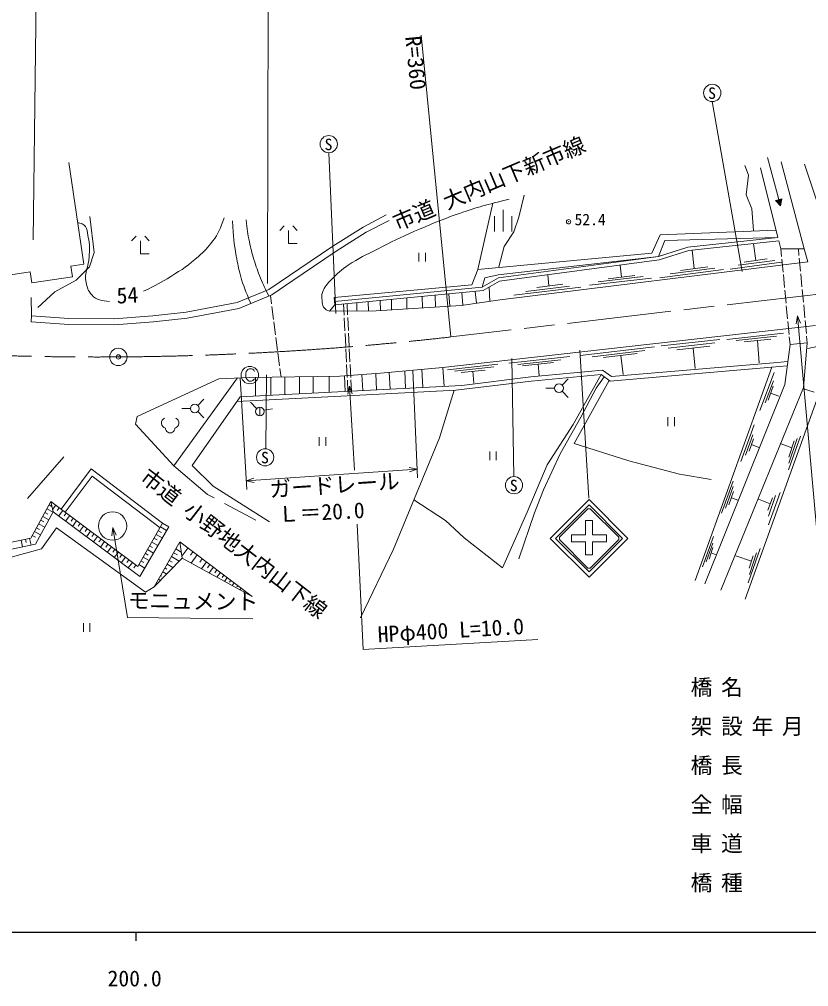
# Model space of a CAD drawing. Units: millimetres, scale not verified. Extents: x 40000 to 680000, y 20000 to 380000.
# Drawn here: x 254584 to 345384, y 198715 to 310017 of the extents above; entities that cross this region are included whole.
import ezdxf
from ezdxf.enums import TextEntityAlignment as Align

# ---------------------------------------------------------------- set-up
doc = ezdxf.new("R2010")
doc.units = ezdxf.units.MM
doc.header["$LTSCALE"] = 1000
doc.header["$PDMODE"] = 32
doc.header["$PDSIZE"] = 500
doc.linetypes.add('CHAIN', pattern=[18.5, 12, -1.5, 3.5, -1.5])
for name, color, linetype, lineweight in [('M-BGD', 7, 'Continuous', 13), ('M-BMK', 2, 'CHAIN', 13), ('M-STR-HTXT', 7, 'Continuous', 13), ('M-STR-STRC', 7, 'Continuous', 13), ('M-TTL-BAND', 7, 'Continuous', 25), ('M-WORK', 1, 'Continuous', 13)]:
    doc.layers.add(name, color=color, linetype=linetype, lineweight=lineweight)
doc.styles.add('ＭＳ ゴシック', font='')
doc.styles.get('ＭＳ ゴシック').set_extended_font_data('MS Gothic')

msp = doc.modelspace()

# ---------------------------------------------------------------- linework, layer by layer
at = {"layer": 'M-BGD'}
msp.add_circle((265976, 271174), 1000, dxfattribs=at)
msp.add_point((265976, 271174), dxfattribs=at)
at = {"layer": 'M-BMK'}
msp.add_line((366293, 280721), (304233, 273471), dxfattribs=at)
msp.add_arc((263510, 631931), 360766, 252.21074, 276.48138, dxfattribs=at)
at = {"layer": 'M-STR-HTXT'}
for p, q in [((256683, 324772), (256174, 284660)), ((283137, 279604), (283226, 324771)), ((344113, 275916), (343945, 274997)), ((344113, 275916), (347413, 239198)), ((344113, 275916), (344443, 275042)), ((299861, 269660), (300377, 257256)), ((279988, 268765), (280744, 255906)), ((292567, 267806), (292371, 266892)), ((292567, 267806), (293149, 258151)), ((292567, 267806), (292870, 266922)), ((280686, 256904), (300336, 258255)), ((300336, 258255), (299421, 258443)), ((300336, 258255), (299455, 257944)), ((280686, 256904), (281566, 257216)), ((280686, 256904), (281601, 256717)), ((293463, 251934), (294145, 237503)), ((265334, 251531), (265234, 250602)), ((267036, 241207), (265334, 251531)), ((265334, 251531), (265727, 250683)), ((281444, 241037), (267036, 241207)), ((294145, 237503), (314248, 238660))]:
    msp.add_line(p, q, dxfattribs=at)
at = {"layer": 'M-STR-STRC'}
for p, q in [((320115, 254921), (319049, 271958)), ((319973, 253711), (316706, 250444)), ((322135, 250698), (320524, 250698)), ((315666, 250296), (320121, 245841)), ((316260, 250296), (320121, 246435))]:
    msp.add_line(p, q, dxfattribs=at)
for points in [[(320121, 245841), (324576, 250296), (320121, 254751), (315666, 250296)], [(320121, 246435), (323982, 250296), (320121, 254157), (316260, 250296)], [(316706, 250444), (316706, 250147), (319973, 246880), (320269, 246880), (323536, 250147), (323536, 250444), (320269, 253711), (319973, 253711)], [(320524, 250698), (320524, 252334), (319718, 252334), (319718, 250698), (318107, 250698), (318107, 249893), (319718, 249893), (319718, 248408), (320524, 248408), (320524, 249893), (322135, 249893), (322135, 250698)]]:
    msp.add_lwpolyline(points, dxfattribs=at)
at = {"layer": 'M-TTL-BAND'}
for p, q in [((40000, 205000), (579000, 205000)), ((268000, 205000), (268000, 204000))]:
    msp.add_line(p, q, dxfattribs=at)
at = {"layer": 'M-WORK'}
for p, q in [((304233, 273471), (300799, 308204)), ((334299, 300558), (337727, 280995)), ((290995, 276175), (290180, 294665)), ((340642, 294106), (341944, 289279)), ((261988, 281847), (260286, 293533)), ((341854, 284911), (339848, 292924)), ((342214, 293610), (344885, 283618)), ((344902, 293351), (348362, 282857)), ((341879, 289520), (341944, 289279)), ((307319, 281252), (309069, 288860)), ((342306, 289377), (341582, 289181)), ((341582, 289181), (342140, 288555)), ((341606, 289188), (341619, 289139)), ((341630, 289194), (341656, 289098)), ((341655, 289201), (341694, 289056)), ((341679, 289207), (341731, 289014)), ((341703, 289214), (341768, 288972)), ((341727, 289220), (341805, 288931)), ((341751, 289227), (341842, 288889)), ((341775, 289233), (341879, 288847)), ((341799, 289240), (341917, 288805)), ((341824, 289246), (341954, 288764)), ((341848, 289253), (341991, 288722)), ((341872, 289259), (342028, 288680)), ((341896, 289266), (342065, 288638)), ((341920, 289272), (342102, 288597)), ((341944, 289279), (342140, 288555)), ((341968, 289285), (342151, 288610)), ((341993, 289292), (342162, 288664)), ((342017, 289298), (342173, 288719)), ((342041, 289305), (342184, 288774)), ((342065, 289311), (342195, 288829)), ((342089, 289318), (342206, 288884)), ((342113, 289324), (342217, 288938)), ((342137, 289331), (342228, 288993)), ((342140, 288555), (342306, 289377)), ((342161, 289338), (342240, 289048)), ((342186, 289344), (342251, 289103)), ((342210, 289351), (342262, 289157)), ((342234, 289357), (342273, 289212)), ((342258, 289364), (342284, 289267)), ((342282, 289370), (342295, 289322)), ((294142, 286120), (296789, 287507)), ((309253, 285607), (309253, 287357)), ((310253, 285607), (310253, 288107)), ((311253, 285607), (311253, 287357)), ((285044, 286239), (284544, 285739)), ((286544, 285739), (286044, 286239)), ((290638, 283933), (294142, 286120)), ((294490, 285512), (297114, 286887)), ((268003, 285050), (267503, 284550)), ((269503, 284550), (269003, 285050)), ((285544, 284239), (285544, 285739)), ((291020, 283347), (294490, 285512)), ((268503, 283050), (268503, 284550)), ((286544, 284239), (285544, 284239)), ((288041, 282168), (290638, 283933)), ((331504, 283797), (341854, 284911)), ((331586, 283403), (341952, 284519)), ((339294, 282262), (339033, 284205)), ((342191, 283599), (341952, 284519)), ((269503, 283050), (268503, 283050)), ((288435, 281590), (291020, 283347)), ((300550, 283165), (300550, 282165)), ((301300, 282165), (301300, 283165)), ((309690, 280274), (328107, 282740)), ((328107, 282740), (331504, 283797)), ((328194, 282348), (331586, 283403)), ((332205, 281332), (331975, 283445)), ((344885, 283618), (342191, 283599)), ((342274, 282730), (342191, 283599)), ((344273, 282832), (344199, 283614)), ((345286, 282134), (344885, 283618)), ((260512, 281632), (261988, 281847)), ((260512, 281632), (260695, 280371)), ((285646, 280530), (288041, 282168)), ((309822, 279889), (328194, 282348)), ((309902, 277735), (345286, 282134)), ((323850, 280362), (323686, 281745)), ((336369, 281277), (342252, 282067)), ((337277, 281714), (341512, 282285)), ((337949, 282067), (340604, 282453)), ((342445, 280938), (342302, 282431)), ((344444, 281040), (344302, 282533)), ((253604, 280627), (255822, 280949)), ((256005, 279688), (255822, 280949)), ((283301, 278941), (285646, 280530)), ((286040, 279951), (288435, 281590)), ((315514, 279341), (315395, 280635)), ((322318, 280177), (325377, 280547)), ((328272, 280277), (335583, 281235)), ((329466, 280730), (334575, 281386)), ((330659, 281134), (333802, 281537)), ((342616, 279146), (342473, 280639)), ((344615, 279248), (344472, 280741)), ((260695, 280371), (256005, 279688)), ((283634, 278321), (286040, 279951)), ((307828, 279197), (309690, 280274)), ((307953, 278807), (309822, 279889)), ((314108, 279160), (317116, 279547)), ((320167, 279420), (327293, 280244)), ((321175, 279824), (326335, 280412)), ((279639, 277436), (283301, 278941)), ((279839, 276761), (283634, 278321)), ((283483, 278259), (283608, 277280)), ((290828, 277567), (307828, 279197)), ((290866, 277169), (307953, 278807)), ((302467, 276902), (302413, 278276)), ((304107, 277007), (303984, 278426)), ((305591, 277117), (305480, 278570)), ((307164, 277342), (307036, 278719)), ((308707, 277563), (308626, 279196)), ((311469, 278269), (319167, 279210)), ((312864, 278689), (317856, 279311)), ((342786, 277354), (342644, 278847)), ((344786, 277456), (344643, 278949)), ((255997, 275892), (255945, 278008)), ((273790, 276327), (279639, 277436)), ((290866, 277169), (290263, 276424)), ((290866, 277169), (290787, 278000)), ((291882, 277266), (291946, 275981)), ((292345, 276010), (292281, 277304)), ((293423, 276446), (293410, 277413)), ((294735, 276455), (294715, 277538)), ((296111, 276493), (296096, 277670)), ((297401, 276576), (297392, 277794)), ((299176, 276690), (299144, 277962)), ((300953, 276805), (300914, 278132)), ((305415, 277092), (309902, 277735)), ((344957, 275664), (344814, 277158)), ((269933, 275898), (273790, 276327)), ((273894, 275634), (279839, 276761)), ((283647, 276982), (283838, 275494)), ((290263, 276424), (295621, 276461)), ((295621, 276461), (305415, 277092)), ((342957, 275562), (342815, 277055)), ((255952, 275193), (255997, 275892)), ((255952, 275193), (260257, 274915)), ((255997, 275892), (260283, 275614)), ((260283, 275614), (265502, 275564)), ((265502, 275564), (269933, 275898)), ((265525, 274864), (269998, 275201)), ((269998, 275201), (273894, 275634)), ((283876, 275197), (284067, 273709)), ((291961, 275682), (292036, 274184)), ((292435, 274213), (292360, 275711)), ((343128, 273770), (342986, 275264)), ((345128, 273872), (344985, 275366)), ((260257, 274915), (265525, 274864)), ((292051, 273884), (292125, 272386)), ((292524, 272415), (292450, 273913)), ((346160, 274772), (303295, 269976)), ((335960, 273197), (342507, 273895)), ((284105, 273411), (284296, 271924)), ((328431, 272437), (335170, 273176)), ((329221, 272168), (334582, 272790)), ((337061, 273071), (341677, 273553)), ((337958, 272915), (341050, 273217)), ((339499, 273065), (339710, 270513)), ((343240, 272602), (343157, 273472)), ((343240, 272602), (345231, 272792)), ((345231, 272792), (345156, 273574)), ((284335, 271626), (284526, 270138)), ((292140, 272086), (292215, 270588)), ((292614, 270617), (292539, 272115)), ((319094, 271319), (327665, 272328)), ((320477, 271202), (326539, 271919)), ((330229, 271983), (334027, 272420)), ((332106, 272199), (332340, 269843)), ((346346, 272377), (345279, 272141)), ((310887, 270443), (317896, 271233)), ((311482, 257408), (311241, 270981)), ((311946, 270309), (316888, 270847)), ((312467, 270157), (316042, 270538)), ((321800, 271101), (325643, 271549)), ((341331, 270506), (322686, 268905)), ((323794, 271333), (324033, 269147)), ((341331, 270506), (342993, 270649)), ((280638, 269270), (280689, 269488)), ((280689, 269488), (280743, 269556)), ((280743, 269556), (280858, 269711)), ((280858, 269711), (281013, 269817)), ((281013, 269817), (281292, 269819)), ((281292, 269819), (281454, 269767)), ((281454, 269767), (281564, 269657)), ((281564, 269657), (281623, 269488)), ((284564, 269841), (284690, 268861)), ((292230, 270288), (292305, 268790)), ((292704, 268819), (292629, 270317)), ((303295, 269976), (296124, 269316)), ((297124, 269408), (297235, 267457)), ((298940, 269575), (298999, 267548)), ((300896, 269755), (301013, 267652)), ((303295, 269976), (303437, 267777)), ((303824, 269695), (309640, 270351)), ((304648, 269544), (309186, 270048)), ((305404, 269393), (308161, 269662)), ((306744, 269523), (306871, 268159)), ((321652, 269661), (313426, 268866)), ((314280, 270351), (314391, 269044)), ((322686, 268905), (321652, 269661)), ((341145, 269989), (332331, 245460)), ((332676, 269261), (341145, 269989)), ((347745, 270169), (338094, 243311)), ((341414, 269374), (339775, 265013)), ((341145, 269989), (342930, 270142)), ((277539, 268646), (268123, 264335)), ((272353, 258649), (279664, 268749)), ((281056, 268817), (277539, 268646)), ((280638, 268940), (280638, 269270)), ((280685, 268728), (280638, 268940)), ((280797, 268559), (280685, 268728)), ((280903, 268451), (280797, 268559)), ((281020, 268395), (280903, 268451)), ((281294, 268395), (281020, 268395)), ((291447, 268944), (281056, 268817)), ((281456, 268447), (281294, 268395)), ((281566, 268562), (281456, 268447)), ((281616, 268663), (281566, 268562)), ((281755, 268825), (281755, 266664)), ((282932, 260613), (283004, 269124)), ((283496, 268847), (283496, 266746)), ((285134, 268867), (285134, 266832)), ((286815, 268887), (286815, 266920)), ((288379, 268907), (288379, 266997)), ((290227, 268929), (290227, 267094)), ((296124, 269316), (291447, 268944)), ((292006, 268989), (292072, 267190)), ((292320, 268491), (292384, 267206)), ((292783, 267226), (292719, 268520)), ((293995, 269147), (294109, 267295)), ((295584, 269273), (295685, 267377)), ((304813, 267348), (313479, 268369)), ((313426, 268866), (305484, 267883)), ((313479, 268369), (321511, 269145)), ((317726, 268644), (317019, 267937)), ((320948, 267574), (321851, 268896)), ((321511, 269145), (322542, 268391)), ((322542, 268391), (332676, 269261)), ((341322, 268416), (340380, 265895)), ((305484, 267883), (279982, 266564)), ((292306, 266701), (304813, 267348)), ((315165, 267583), (316165, 267583)), ((317019, 267230), (317726, 266522)), ((319190, 264228), (320948, 267574)), ((341288, 267794), (340717, 266181)), ((346006, 267134), (344808, 267513)), ((275817, 266298), (275110, 265591)), ((279618, 266045), (292306, 266701)), ((341011, 267013), (341967, 266641)), ((273257, 265237), (274257, 265237)), ((281883, 265252), (281175, 265959)), ((282241, 264404), (282241, 265404)), ((282723, 265036), (283709, 265205)), ((268123, 264335), (267934, 263428)), ((275110, 264884), (275817, 264177)), ((316807, 260030), (319190, 264228)), ((329195, 264224), (329195, 263224)), ((329945, 263224), (329945, 264224)), ((267934, 263428), (272353, 258649)), ((339123, 263349), (337585, 259139)), ((289086, 261931), (289086, 260931)), ((289836, 260931), (289836, 261931)), ((338980, 262214), (338123, 259861)), ((339047, 261760), (338526, 260349)), ((344433, 262047), (343072, 258182)), ((344080, 261779), (343088, 258938)), ((338799, 261087), (339650, 260764)), ((343445, 260713), (342219, 261193)), ((343710, 261510), (343088, 259644)), ((255529, 254898), (259706, 259662)), ((308702, 260294), (308702, 259294)), ((309452, 259294), (309452, 260294)), ((314879, 255889), (316807, 260030)), ((259377, 253657), (262844, 258303)), ((271070, 252030), (262844, 258303)), ((272353, 258649), (276211, 255359)), ((259858, 253298), (262963, 257458)), ((270766, 251507), (262963, 257458)), ((336691, 256897), (335347, 253183)), ((336708, 256258), (335817, 253771)), ((276211, 255359), (277005, 254962)), ((313858, 253223), (314879, 255889)), ((336758, 255687), (336221, 254157)), ((336501, 254955), (337239, 254696)), ((341211, 254945), (340707, 253559)), ((342094, 255576), (340757, 251870)), ((341589, 255223), (340757, 252853)), ((255906, 250328), (258212, 254526)), ((258004, 254146), (258334, 253965)), ((258212, 254526), (268196, 247076)), ((258471, 253335), (258212, 254526)), ((258771, 254109), (258408, 253623)), ((259171, 253810), (258932, 253489)), ((278171, 254306), (281776, 252390)), ((340971, 254285), (339626, 254795)), ((256430, 249621), (258471, 253335)), ((257281, 252831), (257983, 252446)), ((257522, 253270), (257873, 253077)), ((257763, 253708), (258464, 253323)), ((258471, 253335), (268437, 245898)), ((259572, 253511), (259094, 252870)), ((259973, 253212), (259734, 252891)), ((260373, 252913), (259895, 252272)), ((312042, 247948), (313858, 253223)), ((256800, 251955), (257501, 251570)), ((257041, 252393), (257391, 252201)), ((260774, 252614), (260535, 252293)), ((261175, 252315), (260697, 251674)), ((261576, 252016), (261336, 251695)), ((261976, 251717), (261498, 251076)), ((268196, 247076), (271070, 252030)), ((268437, 245898), (271762, 251628)), ((270825, 251608), (271517, 251207)), ((271762, 251628), (271070, 252030)), ((256077, 250641), (256428, 250448)), ((256318, 251079), (257019, 250693)), ((256559, 251517), (256910, 251324)), ((262377, 251418), (262138, 251097)), ((262778, 251119), (262299, 250478)), ((263179, 250820), (262939, 250499)), ((263579, 250521), (263101, 249880)), ((270323, 250743), (271015, 250342)), ((270574, 251175), (270920, 250975)), ((334420, 250512), (333160, 247033)), ((252616, 249635), (255906, 250328)), ((253135, 248927), (256430, 249621)), ((254787, 250092), (254952, 249309)), ((255276, 250195), (255359, 249804)), ((255765, 250298), (255930, 249516)), ((263980, 250222), (263741, 249901)), ((264381, 249923), (263902, 249282)), ((264781, 249624), (264542, 249303)), ((265182, 249325), (264704, 248683)), ((269571, 249446), (269917, 249245)), ((269822, 249878), (270514, 249477)), ((270073, 250311), (270419, 250110)), ((273041, 249898), (270091, 244717)), ((281360, 243621), (273041, 249898)), ((273041, 249898), (273306, 248007)), ((334353, 249756), (333613, 247588)), ((265583, 249026), (265344, 248705)), ((265984, 248727), (265505, 248085)), ((266384, 248428), (266145, 248107)), ((269069, 248581), (269415, 248380)), ((269320, 249013), (270012, 248612)), ((272329, 248649), (272785, 248390)), ((272577, 249083), (273205, 248726)), ((273984, 249186), (273273, 248243)), ((274560, 248752), (274266, 248361)), ((275048, 248384), (274339, 247445)), ((334370, 249235), (333933, 247890)), ((334168, 248613), (334733, 248400)), ((338802, 247677), (336999, 248305)), ((339807, 249123), (338445, 245190)), ((339000, 248299), (338546, 246871)), ((339370, 248635), (338563, 246148)), ((266785, 248129), (266307, 247487)), ((267186, 247829), (266947, 247509)), ((267587, 247530), (267108, 246889)), ((267987, 247231), (267748, 246911)), ((268316, 247283), (269008, 246882)), ((268567, 247716), (268913, 247515)), ((268818, 248148), (269510, 247747)), ((270091, 244717), (273306, 248007)), ((271575, 247325), (272258, 246936)), ((271823, 247759), (272164, 247565)), ((272070, 248194), (272981, 247675)), ((273306, 248007), (281360, 243621)), ((275624, 247949), (275329, 247559)), ((276111, 247582), (275522, 246800)), ((276510, 247280), (276216, 246890)), ((270833, 246021), (270947, 245956)), ((271081, 246456), (271536, 246196)), ((271328, 246890), (271556, 246760)), ((276910, 246979), (276410, 246317)), ((277309, 246678), (277059, 246347)), ((277708, 246377), (277298, 245833)), ((278107, 246076), (277902, 245804)), ((270586, 245587), (270814, 245457)), ((278506, 245775), (278186, 245350)), ((278905, 245473), (278745, 245261)), ((279304, 245172), (279073, 244866)), ((279703, 244871), (279588, 244718)), ((280103, 244570), (279961, 244383)), ((280502, 244269), (280431, 244175)), ((261955, 240532), (261955, 239532)), ((262705, 239532), (262705, 240532))]:
    msp.add_line(p, q, dxfattribs=at)
for points in [[(339027, 285712), (338838, 288208), (338195, 289834), (338460, 292103), (338044, 293199)], [(309736, 281559), (310366, 283878), (311450, 285567), (312046, 287247), (312676, 289793)], [(256704, 276843), (258670, 278658), (261128, 280019), (262669, 281551), (263199, 283177), (262691, 287326)], [(341645, 285746), (328320, 285225), (327337, 283122), (307319, 281252), (306634, 279475), (290787, 278000)], [(307828, 279197), (308124, 280272), (309681, 280629), (328107, 282740), (328835, 284575), (341854, 284911)], [(345231, 272792), (344774, 267659), (335268, 244327)], [(333441, 245061), (342658, 267989), (343240, 272602)], [(313017, 253326), (315286, 258772), (318280, 263392), (321511, 269145)], [(322441, 268465), (318406, 261211), (324702, 259226), (330545, 257694), (334175, 257070)], [(304612, 267338), (302903, 261866), (297607, 249039), (293825, 241135)], [(279982, 266564), (274451, 258682), (276890, 256300), (283357, 252216)], [(299960, 254739), (303601, 252362), (305756, 250377), (310181, 246917), (313017, 253326)], [(246253, 232977), (253627, 248122), (257144, 249087), (258846, 251526), (269113, 244095), (270091, 244717)]]:
    msp.add_lwpolyline(points, dxfattribs=at)
for centre, radius in [((334299, 301552), 994), ((290180, 295658), 994), ((281100, 269079), 1000), ((281100, 269079), 1000), ((316665, 267583), 500), ((274757, 265237), 500), ((282241, 264904), 500), ((282862, 259622), 994), ((311489, 256414), 994), ((265306, 251718), 1631)]:
    msp.add_circle(centre, radius, dxfattribs=at)
for centre, radius, start, end in [((271529, 263575), 599, 113.44836, 257.2818), ((272332, 263575), 599, 282.7182, 66.55164), ((271930, 262958), 534, 176.52859, 3.47141)]:
    msp.add_arc(centre, radius, start, end, dxfattribs=at)
for points, knots in [([(310949, 289338), (308218, 288648), (307420, 288453), (305219, 287693), (303168, 286984), (302049, 286497), (300058, 285632), (298361, 284895), (297434, 284427), (295784, 283590), (294446, 282911), (293666, 282571), (292419, 281737), (291600, 281190), (291191, 280802), (290503, 280098), (289999, 279582), (289704, 279258), (289444, 278585), (289313, 278248), (289379, 278020), (289406, 277659), (289428, 277356), (289418, 277158), (289583, 276903), (289758, 276629), (289957, 276552), (290263, 276424)], [0, 0, 0, 0, 1, 1, 1, 2, 2, 2, 3, 3, 3, 4, 4, 4, 5, 5, 5, 6, 6, 6, 7, 7, 7, 8, 8, 8, 9, 9, 9, 9]), ([(278163, 287182), (277676, 285923), (277519, 285428), (276821, 284478), (276270, 283729), (275885, 283362), (275195, 282739), (274056, 281712), (273320, 281243), (272018, 280432), (270834, 279695), (270381, 279465), (268879, 278730)], [0, 0, 0, 0, 1, 1, 1, 2, 2, 2, 3, 3, 3, 4, 4, 4, 4]), ([(264946, 277558), (264097, 277663), (263465, 277674), (262904, 278314), (262499, 278777), (262391, 279150), (262261, 279751), (262018, 280885), (262560, 281542), (262602, 282701), (262629, 283454), (262767, 283904), (262564, 284630), (262353, 285382), (262523, 286166), (261808, 286483), (261618, 286567), (261496, 286620), (261293, 286620)], [0, 0, 0, 0, 1, 1, 1, 2, 2, 2, 3, 3, 3, 4, 4, 4, 5, 5, 5, 6, 6, 6, 6]), ([(279118, 286814), (279244, 284904), (279246, 284330), (279534, 282767), (279696, 281890), (279792, 281397), (280026, 280536), (280376, 279246), (280592, 278800), (281212, 277326)], [0, 0, 0, 0, 1, 1, 1, 2, 2, 2, 3, 3, 3, 3]), ([(280668, 286965), (280806, 285764), (280839, 285410), (281047, 284431), (281218, 283625), (281334, 283177), (281576, 282389), (281838, 281536), (281994, 281059), (282332, 280234), (282668, 279414), (282809, 279136), (283295, 278182)], [0, 0, 0, 0, 1, 1, 1, 2, 2, 2, 3, 3, 3, 4, 4, 4, 4])]:
    msp.add_open_spline(points, degree=3, knots=knots, dxfattribs=at)
msp.add_point((317769, 286721), dxfattribs=at)

# ---------------------------------------------------------------- texts
at = {"layer": 'M-STR-HTXT', "style": 'ＭＳ ゴシック'}
for s, rotation, p in [('ガードレール', 3.755, (283299, 256858)), ('Ｌ＝20.0', 2.779, (284279, 253990))]:
    msp.add_text(s, height=1833, rotation=rotation, dxfattribs=at).set_placement(p, align=Align.TOP_LEFT)
for s, rotation, p in [('モニュメント', 359.323, (267042, 241707)), ('HPφ400 L=10.0', 3.294, (295890, 237776))]:
    msp.add_text(s, height=1833, rotation=rotation, dxfattribs=at).set_placement(p, align=Align.BOTTOM_LEFT)
at = {"layer": 'M-STR-HTXT', "char_height": 1833, "attachment_point": 7, "style": 'ＭＳ ゴシック'}
for s, insert in [('\\T1.4;橋名', (331810, 232056)), ('\\T1.4;架設年月', (331810, 227556)), ('\\T1.4;橋長', (331810, 223056)), ('\\T1.4;全幅', (331810, 218556)), ('\\T1.4;車道', (331810, 214056)), ('\\T1.4;橋種', (331810, 209556))]:
    msp.add_mtext(s, dxfattribs=dict(at, insert=insert))
at = {"layer": 'M-TTL-BAND', "style": 'ＭＳ ゴシック'}
msp.add_text('200.0', height=1833, dxfattribs=at).set_placement((267844, 198195), align=Align.BOTTOM_CENTER)
at = {"layer": 'M-WORK', "style": 'ＭＳ ゴシック'}
msp.add_text('R=360', height=1833, rotation=275.647, dxfattribs=at).set_placement((300799, 308204), align=Align.TOP_LEFT)
for p in [(333819, 301517), (289700, 295623), (282382, 259587), (311009, 256379)]:
    msp.add_text('S', height=1320, dxfattribs=at).set_placement(p, align=Align.MIDDLE_LEFT)
msp.add_text('市道 大内山下新市線', height=1833, rotation=22.932, dxfattribs=at).set_placement((297683, 286518), align=Align.MIDDLE_LEFT)
msp.add_text('52.4', height=1320, dxfattribs=at).set_placement((318448, 285928), align=Align.BOTTOM_LEFT)
for s, rotation, p in [('54', 2.684, (265836, 276760)), ('市道 小野地大内山下線', 322.218, (268007, 256592))]:
    msp.add_text(s, height=1833, rotation=rotation, dxfattribs=at).set_placement(p, align=Align.BOTTOM_LEFT)

doc.saveas('drawing.dxf')
